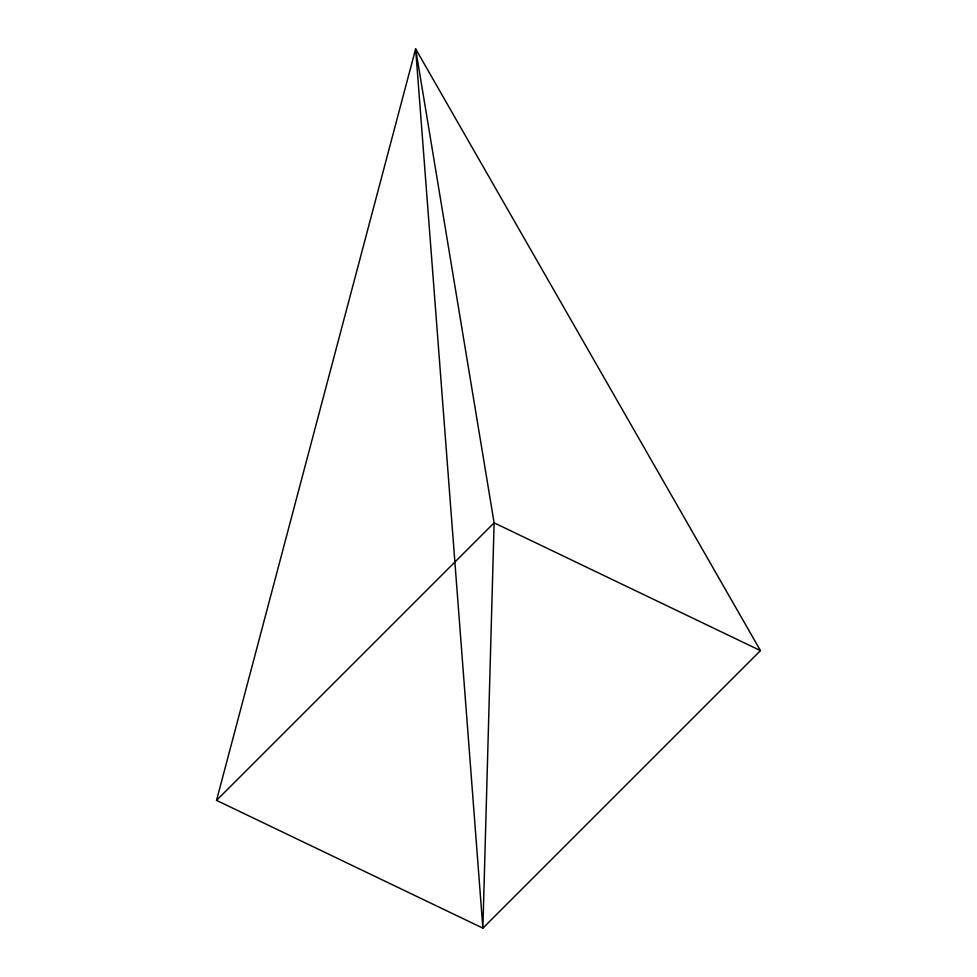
<?xml version="1.0" encoding="UTF-8"?>
<svg xmlns="http://www.w3.org/2000/svg" width="977" height="977" viewBox="0 0 977 977"><rect width="100%" height="100%" fill="white"/><g stroke="black" fill="none" stroke-linecap="round" stroke-linejoin="round"><path stroke-width="1.47" d="M216.54 800.371L415.64 48.85L760.46 650.621L482.882 928.15L216.54 800.371L494.118 522.842L415.64 48.85L482.882 928.15L494.118 522.842L760.46 650.621"/></g></svg>
